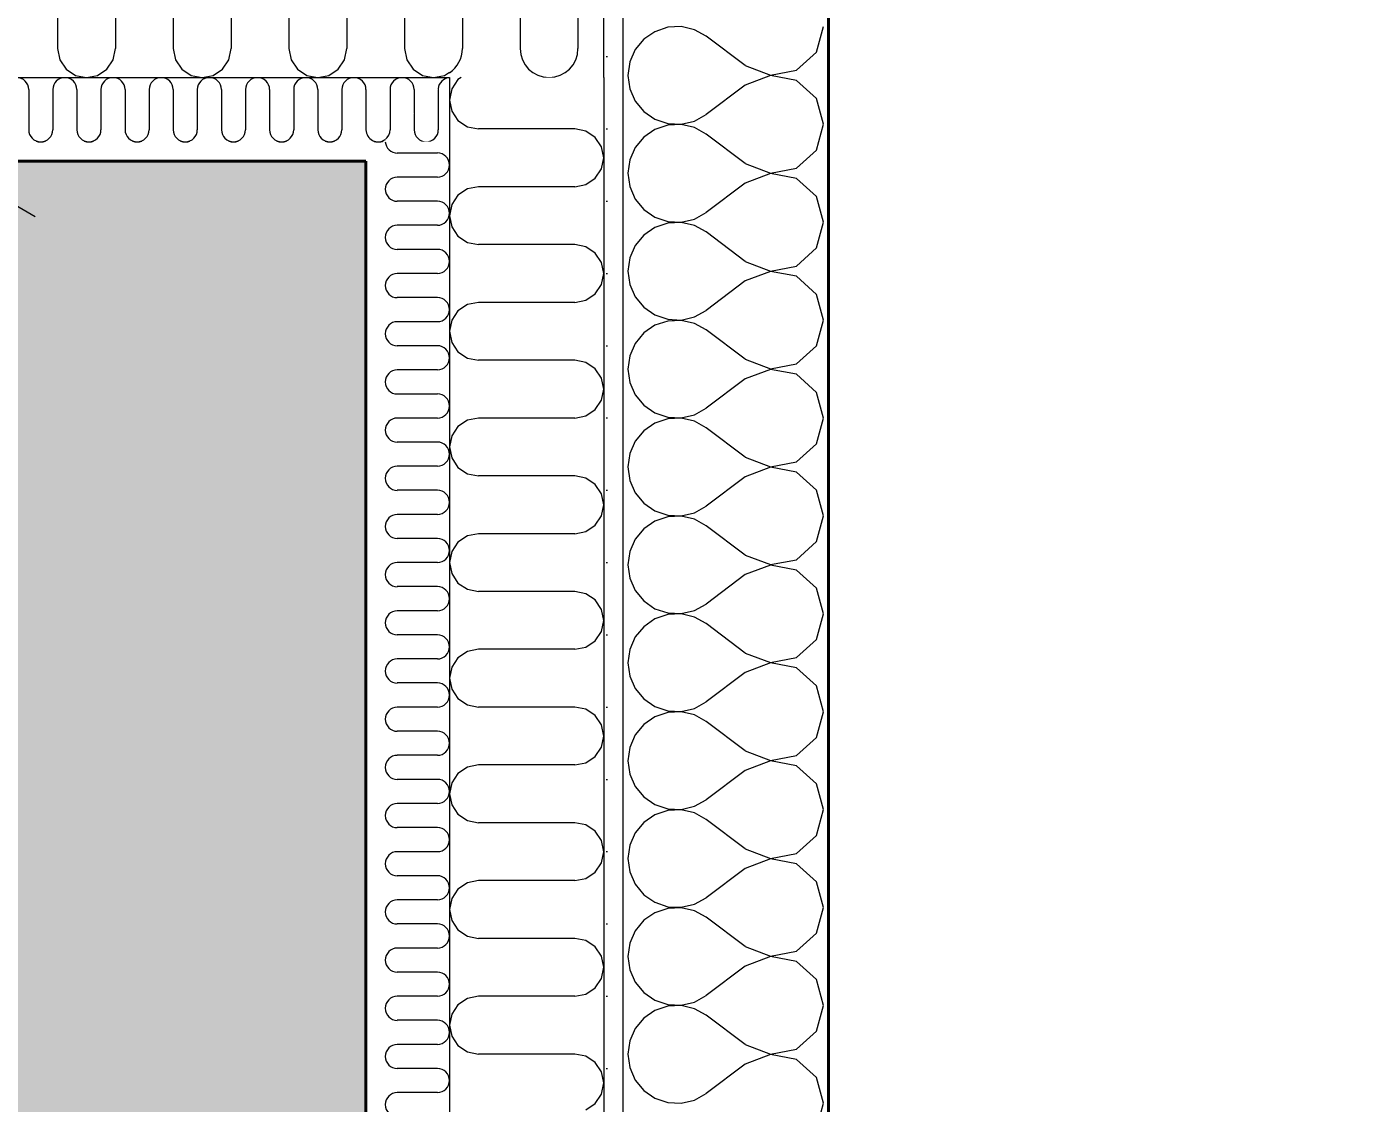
# Model space of a CAD drawing. Header units: millimetres. Extents: x -3100 to 17162, y -19566 to 10100.
# Drawn here: x 13836 to 14869, y 6667 to 7505 of the extents above; entities that cross this region are included whole.
import ezdxf

# ---------------------------------------------------------------- set-up
doc = ezdxf.new("R2010")
doc.units = ezdxf.units.MM
doc.header["$MEASUREMENT"] = 0
doc.linetypes.add('Wipeout_Contour', pattern=[1000, 0, -1000])
for name, color, linetype in [('Externí - moduly', 7, 'Continuous'), ('Konstrukce - svislé nosné', 7, 'Continuous'), ('Konstrukce – Dělicí čáry vrstev', 7, 'Continuous'), ('Kóty - SP', 7, 'Continuous'), ('Výplně – Řezové', 7, 'Continuous'), ('Zóny', 7, 'Continuous')]:
    doc.layers.add(name, color=color, linetype=linetype)
doc.styles.add('GENEROVANÝ_STYL_1', font='Arial.ttf')
doc.dimstyles.new('GENEROVANÝ_STYL__1', dxfattribs={"dimtxt": 134.999996, "dimasz": 114, "dimexe": 0.18, "dimexo": 0.0625, "dimgap": 0, "dimtad": 1, "dimtih": 1, "dimtoh": 1, "dimdec": 0, "dimzin": 0, "dimdsep": 46, "dimtxsty": 'GENEROVANÝ_STYL_1', "dimblk": 'ARROWHEAD_2', "dimblk1": 'ARROWHEAD_2', "dimblk2": 'ARROWHEAD_2', "dimcen": 0.09, "dimse1": 1, "dimse2": 1, "dimclrd": 256, "dimclre": 256, "dimclrt": 256, "dimazin": 0, "dimtfac": 1, "dimtdec": 4, "dimtmove": 0, "dimatfit": 3, "dimfxl": 1, "dimtolj": 1, "dimtzin": 0, "dimarcsym": 0})
doc.dimstyles.new('GENEROVANÝ_STYL__2', dxfattribs={"dimtxt": 134.999996, "dimasz": 114, "dimexe": 0.18, "dimexo": 0.0625, "dimgap": 0, "dimtad": 1, "dimdec": 0, "dimzin": 0, "dimdsep": 46, "dimtxsty": 'GENEROVANÝ_STYL_1', "dimblk": 'ARROWHEAD_2', "dimblk1": 'ARROWHEAD_2', "dimblk2": 'ARROWHEAD_2', "dimcen": 0.09, "dimse1": 1, "dimse2": 1, "dimclrd": 256, "dimclre": 256, "dimclrt": 256, "dimazin": 0, "dimtfac": 1, "dimtdec": 4, "dimtmove": 0, "dimatfit": 3, "dimfxl": 1, "dimtolj": 1, "dimtzin": 0, "dimarcsym": 0})
pattern_1 = [(0, (0, 0), (0, 56.25), [0, -56.25])]

# ---------------------------------------------------------------- blocks, each defined once
blk = doc.blocks.new('Spíž_1.05_7', base_point=(14578.5, 5791.7))
at = {"layer": 'Zóny', "linetype": 'Continuous', "lineweight": 0, "true_color": 0xffffff}
blk.add_hatch(color=7, dxfattribs=at).paths.add_polyline_path([(14100, 4200), (14100, 7400), (12800, 7400), (12800, 4200)])
blk = doc.blocks.new('*X43')
at = {"layer": 'Výplně – Řezové', "color": 53, "linetype": 'Continuous', "lineweight": 13, "true_color": 0xeccf4f}
for p, q in [((14156.2, 7455.6), (14156.2, 7424.4)), ((14137.5, 7437.5), (14137.5, 7424.4))]:
    blk.add_line(p, q, dxfattribs=at)
for centre, start, end in [((14165.6, 7455.6), 93.8251, 93.9624), ((14165.6, 7455.6), 176.0376, 180), ((14146.9, 7424.4), 180, 0)]:
    blk.add_arc(centre, 9.38, start, end, dxfattribs=at)
blk = doc.blocks.new('*X44')
at = {"layer": 'Výplně – Řezové', "color": 53, "linetype": 'Continuous', "lineweight": 13, "true_color": 0xeccf4f}
for p, q in [((14265, 7562.5), (14265, 7487.5)), ((14220, 7520), (14220, 7487.5))]:
    blk.add_line(p, q, dxfattribs=at)
for centre, start, end in [((14287.5, 7562.5), 96.3805, 96.7843), ((14287.5, 7562.5), 173.2157, 180), ((14242.5, 7487.5), 180, 0)]:
    blk.add_arc(centre, 22.5, start, end, dxfattribs=at)
blk = doc.blocks.new('*X46')
at = {"layer": 'Výplně – Řezové', "color": 53, "linetype": 'Continuous', "lineweight": 13, "true_color": 0xeccf4f}
for p, q in [((14118.8, 7455.6), (14118.8, 7424.4)), ((14137.5, 7455.6), (14137.5, 7437.5))]:
    blk.add_line(p, q, dxfattribs=at)
for centre, start, end in [((14128.1, 7455.6), 0, 180), ((14165.6, 7455.6), 93.9624, 176.0376), ((14109.4, 7424.4), 306.8667, 0)]:
    blk.add_arc(centre, 9.38, start, end, dxfattribs=at)
blk = doc.blocks.new('*X47')
at = {"layer": 'Výplně – Řezové', "color": 53, "linetype": 'Continuous', "lineweight": 13, "true_color": 0xeccf4f}
for p, q in [((12787.5, 7455.625), (12787.5, 7424.375)), ((12806.25, 7455.625), (12806.25, 7424.375)), ((12825, 7455.625), (12825, 7424.375)), ((12843.75, 7455.625), (12843.75, 7424.375)), ((12862.5, 7455.625), (12862.5, 7424.375)), ((12881.25, 7455.625), (12881.25, 7424.375)), ((12900, 7455.625), (12900, 7424.375)), ((12918.75, 7455.625), (12918.75, 7424.375)), ((12937.5, 7455.625), (12937.5, 7424.375)), ((12956.25, 7455.625), (12956.25, 7424.375)), ((12975, 7455.625), (12975, 7424.375)), ((12993.75, 7455.625), (12993.75, 7424.375)), ((13012.5, 7455.625), (13012.5, 7424.375)), ((13031.25, 7455.625), (13031.25, 7424.375)), ((13050, 7455.625), (13050, 7424.375)), ((13068.75, 7455.625), (13068.75, 7424.375)), ((13087.5, 7455.625), (13087.5, 7424.375)), ((13106.25, 7455.625), (13106.25, 7424.375)), ((13125, 7455.625), (13125, 7424.375)), ((13143.75, 7455.625), (13143.75, 7424.375)), ((13162.5, 7455.625), (13162.5, 7424.375)), ((13181.25, 7455.625), (13181.25, 7424.375)), ((13200, 7455.625), (13200, 7424.375)), ((13218.75, 7455.625), (13218.75, 7424.375)), ((13237.5, 7455.625), (13237.5, 7424.375)), ((13256.25, 7455.625), (13256.25, 7424.375)), ((13275, 7455.625), (13275, 7424.375)), ((13293.75, 7455.625), (13293.75, 7424.375)), ((13312.5, 7455.625), (13312.5, 7424.375)), ((13331.25, 7455.625), (13331.25, 7424.375)), ((13350, 7455.625), (13350, 7424.375)), ((13368.75, 7455.625), (13368.75, 7424.375)), ((13387.5, 7455.625), (13387.5, 7424.375)), ((13406.25, 7455.625), (13406.25, 7424.375)), ((13425, 7455.625), (13425, 7424.375)), ((13443.75, 7455.625), (13443.75, 7424.375)), ((13462.5, 7455.625), (13462.5, 7424.375)), ((13481.25, 7455.625), (13481.25, 7424.375)), ((13500, 7455.625), (13500, 7424.375)), ((13518.75, 7455.625), (13518.75, 7424.375)), ((13537.5, 7455.625), (13537.5, 7424.375)), ((13556.25, 7455.625), (13556.25, 7424.375)), ((13575, 7455.625), (13575, 7424.375)), ((13593.75, 7455.625), (13593.75, 7424.375)), ((13612.5, 7455.625), (13612.5, 7424.375)), ((13631.25, 7455.625), (13631.25, 7424.375)), ((13650, 7455.625), (13650, 7424.375)), ((13668.75, 7455.625), (13668.75, 7424.375)), ((13687.5, 7455.625), (13687.5, 7424.375)), ((13706.25, 7455.625), (13706.25, 7424.375)), ((13725, 7455.625), (13725, 7424.375)), ((13743.75, 7455.625), (13743.75, 7424.375)), ((13762.5, 7455.625), (13762.5, 7424.375)), ((13781.25, 7455.625), (13781.25, 7424.375)), ((13800, 7455.625), (13800, 7424.375)), ((13818.75, 7455.625), (13818.75, 7424.375)), ((13837.5, 7455.625), (13837.5, 7424.375)), ((13856.25, 7455.625), (13856.25, 7424.375)), ((13875, 7455.625), (13875, 7424.375)), ((13893.75, 7455.625), (13893.75, 7424.375)), ((13912.5, 7455.625), (13912.5, 7424.375)), ((13931.25, 7455.625), (13931.25, 7424.375)), ((13950, 7455.625), (13950, 7424.375)), ((13968.75, 7455.625), (13968.75, 7424.375)), ((13987.5, 7455.625), (13987.5, 7424.375)), ((14006.25, 7455.625), (14006.25, 7424.375)), ((14025, 7455.625), (14025, 7424.375)), ((14043.75, 7455.625), (14043.75, 7424.375)), ((14062.5, 7455.625), (14062.5, 7424.375)), ((14081.25, 7455.625), (14081.25, 7424.375)), ((14100, 7455.625), (14100, 7424.375))]:
    blk.add_line(p, q, dxfattribs=at)
for centre, start, end in [((12778.125, 7455.625), 0, 42.835843), ((12815.625, 7455.625), 0, 180), ((12853.125, 7455.625), 0, 180), ((12890.625, 7455.625), 0, 180), ((12928.125, 7455.625), 0, 180), ((12965.625, 7455.625), 0, 180), ((13003.125, 7455.625), 0, 180), ((13040.625, 7455.625), 0, 180), ((13078.125, 7455.625), 0, 180), ((13115.625, 7455.625), 0, 180), ((13153.125, 7455.625), 0, 180), ((13190.625, 7455.625), 0, 180), ((13228.125, 7455.625), 0, 180), ((13265.625, 7455.625), 0, 180), ((13303.125, 7455.625), 0, 180), ((13340.625, 7455.625), 0, 180), ((13378.125, 7455.625), 0, 180), ((13415.625, 7455.625), 0, 180), ((13453.125, 7455.625), 0, 180), ((13490.625, 7455.625), 0, 180), ((13528.125, 7455.625), 0, 180), ((13565.625, 7455.625), 0, 180), ((13603.125, 7455.625), 0, 180), ((13640.625, 7455.625), 0, 180), ((13678.125, 7455.625), 0, 180), ((13715.625, 7455.625), 0, 180), ((13753.125, 7455.625), 0, 180), ((13790.625, 7455.625), 0, 180), ((13828.125, 7455.625), 0, 180), ((13865.625, 7455.625), 0, 180), ((13903.125, 7455.625), 0, 180), ((13940.625, 7455.625), 0, 180), ((13978.125, 7455.625), 0, 180), ((14015.625, 7455.625), 0, 180), ((14053.125, 7455.625), 0, 180), ((14090.625, 7455.625), 0, 180), ((12796.875, 7424.375), 180, 0), ((12834.375, 7424.375), 180, 0), ((12871.875, 7424.375), 180, 0), ((12909.375, 7424.375), 180, 0), ((12946.875, 7424.375), 180, 0), ((12984.375, 7424.375), 180, 0), ((13021.875, 7424.375), 180, 0), ((13059.375, 7424.375), 180, 0), ((13096.875, 7424.375), 180, 0), ((13134.375, 7424.375), 180, 0), ((13171.875, 7424.375), 180, 0), ((13209.375, 7424.375), 180, 0), ((13246.875, 7424.375), 180, 0), ((13284.375, 7424.375), 180, 0), ((13321.875, 7424.375), 180, 0), ((13359.375, 7424.375), 180, 0), ((13396.875, 7424.375), 180, 0), ((13434.375, 7424.375), 180, 0), ((13471.875, 7424.375), 180, 0), ((13509.375, 7424.375), 180, 0), ((13546.875, 7424.375), 180, 0), ((13584.375, 7424.375), 180, 0), ((13621.875, 7424.375), 180, 0), ((13659.375, 7424.375), 180, 0), ((13696.875, 7424.375), 180, 0), ((13734.375, 7424.375), 180, 0), ((13771.875, 7424.375), 180, 0), ((13809.375, 7424.375), 180, 0), ((13846.875, 7424.375), 180, 0), ((13884.375, 7424.375), 180, 0), ((13921.875, 7424.375), 180, 0), ((13959.375, 7424.375), 180, 0), ((13996.875, 7424.375), 180, 0), ((14034.375, 7424.375), 180, 0), ((14071.875, 7424.375), 180, 0), ((14109.375, 7424.375), 180, 306.866673)]:
    blk.add_arc(centre, 9.375, start, end, dxfattribs=at)
blk = doc.blocks.new('*X58')
at = {"layer": 'Výplně – Řezové', "color": 53, "linetype": 'Continuous', "lineweight": 13, "true_color": 0xeccf4f}
for p, q in [((14175, 7562.5), (14175, 7487.5)), ((14220, 7562.5), (14220, 7520))]:
    blk.add_line(p, q, dxfattribs=at)
for centre, start, end in [((14197.5, 7562.5), 0, 180), ((14287.5, 7562.5), 96.7843, 173.2157), ((14152.5, 7487.5), 303.7477, 0)]:
    blk.add_arc(centre, 22.5, start, end, dxfattribs=at)
blk = doc.blocks.new('*X62')
at = {"layer": 'Výplně – Řezové', "color": 53, "linetype": 'Continuous', "lineweight": 13, "true_color": 0xeccf4f}
for p, q in [((13860, 7562.5), (13860, 7487.5)), ((13905, 7562.5), (13905, 7487.5)), ((13950, 7562.5), (13950, 7487.5)), ((13995, 7562.5), (13995, 7487.5)), ((14040, 7562.5), (14040, 7487.5)), ((14085, 7562.5), (14085, 7487.5)), ((14130, 7562.5), (14130, 7487.5)), ((13860, 7487.5), (13861.7, 7478.9)), ((13903.3, 7478.9), (13905, 7487.5)), ((13950, 7487.5), (13951.7, 7478.9)), ((13993.3, 7478.9), (13995, 7487.5)), ((14040, 7487.5), (14041.7, 7478.9)), ((14083.3, 7478.9), (14085, 7487.5)), ((14130, 7487.5), (14131.7, 7478.9)), ((13861.7, 7478.9), (13866.6, 7471.6)), ((13898.4, 7471.6), (13903.3, 7478.9)), ((13951.7, 7478.9), (13956.6, 7471.6)), ((13988.4, 7471.6), (13993.3, 7478.9)), ((14041.7, 7478.9), (14046.6, 7471.6)), ((14078.4, 7471.6), (14083.3, 7478.9)), ((14131.7, 7478.9), (14136.6, 7471.6)), ((13866.6, 7471.6), (13873.9, 7466.7)), ((13873.9, 7466.7), (13882.5, 7465)), ((13882.5, 7465), (13891.1, 7466.7)), ((13891.1, 7466.7), (13898.4, 7471.6)), ((13956.6, 7471.6), (13963.9, 7466.7)), ((13963.9, 7466.7), (13972.5, 7465)), ((13972.5, 7465), (13981.1, 7466.7)), ((13981.1, 7466.7), (13988.4, 7471.6)), ((14046.6, 7471.6), (14053.9, 7466.7)), ((14053.9, 7466.7), (14062.5, 7465)), ((14062.5, 7465), (14071.1, 7466.7)), ((14071.1, 7466.7), (14078.4, 7471.6)), ((14136.6, 7471.6), (14143.9, 7466.7)), ((14143.9, 7466.7), (14152.5, 7465)), ((14152.5, 7465), (14161.1, 7466.7)), ((14161.1, 7466.7), (14165, 7469.3))]:
    blk.add_line(p, q, dxfattribs=at)
blk = doc.blocks.new('Zeď_3', base_point=(0, 7400))
at = {"color": 254, "linetype": 'Wipeout_Contour', "lineweight": 0, "ltscale": 47804.50488}
blk.add_wipeout([(14115, 7415), (14100, 7400), (14115, 7400)], dxfattribs=at).dxf.layer = 'Výplně – Řezové'
at = {"layer": 'Výplně – Řezové', "linetype": 'Continuous', "lineweight": 13, "true_color": 0xa8a8a8}
h = blk.add_hatch(dxfattribs=at)
h.set_pattern_fill('Sádra', color=253, style=0, pattern_type=2)
h.set_pattern_definition(pattern_1)
h.paths.add_polyline_path([(14115, 7415), (14100, 7400), (14115, 7400)])
at = {"color": 254, "linetype": 'Wipeout_Contour', "lineweight": 0, "ltscale": 47943.539335}
blk.add_wipeout([(14165, 7465), (14115, 7415), (14165, 7415)], dxfattribs=at).dxf.layer = 'Výplně – Řezové'
at = {"layer": 'Konstrukce - svislé nosné', "color": 7, "lineweight": 40}
blk.add_blockref('*X43', (0, 0), dxfattribs=at)
at = {"color": 254, "linetype": 'Wipeout_Contour', "lineweight": 0, "ltscale": 47799.547873}
blk.add_wipeout([(14100, 7415), (14100, 7400), (14115, 7415)], dxfattribs=at).dxf.layer = 'Výplně – Řezové'
at = {"layer": 'Výplně – Řezové', "linetype": 'Continuous', "lineweight": 13, "true_color": 0xa8a8a8}
h = blk.add_hatch(dxfattribs=at)
h.set_pattern_fill('Sádra', color=253, style=0, pattern_type=2)
h.set_pattern_definition(pattern_1)
h.paths.add_polyline_path([(14100, 7415), (14100, 7400), (14115, 7415)])
at = {"color": 254, "linetype": 'Wipeout_Contour', "lineweight": 0, "ltscale": 48302.759145}
blk.add_wipeout([(14285, 7585), (14165, 7465), (14285, 7465)], dxfattribs=at).dxf.layer = 'Výplně – Řezové'
at = {"layer": 'Konstrukce - svislé nosné', "color": 7, "lineweight": 40}
blk.add_blockref('*X44', (0, 0), dxfattribs=at)
at = {"color": 254, "linetype": 'Wipeout_Contour', "lineweight": 0, "ltscale": 47923.923529}
blk.add_wipeout([(14115, 7465), (14115, 7415), (14165, 7465)], dxfattribs=at).dxf.layer = 'Výplně – Řezové'
at = {"color": 254, "linetype": 'Wipeout_Contour', "lineweight": 0, "ltscale": 61432.470245}
blk.add_wipeout([(12800, 7400), (14100, 7400), (14100, 7415), (12800, 7415)], dxfattribs=at).dxf.layer = 'Výplně – Řezové'
at = {"layer": 'Výplně – Řezové', "linetype": 'Continuous', "lineweight": 13, "true_color": 0xa8a8a8}
h = blk.add_hatch(dxfattribs=at)
h.set_pattern_fill('Sádra', color=253, style=0, pattern_type=2)
h.set_pattern_definition(pattern_1)
h.paths.add_polyline_path([(12800, 7400), (14100, 7400), (14100, 7415), (12800, 7415)])
at = {"layer": 'Konstrukce - svislé nosné', "color": 7, "linetype": 'Continuous', "lineweight": 40, "flags": 128}
blk.add_lwpolyline([(12800, 7400), (14100, 7400)], dxfattribs=at)
at = {"layer": 'Konstrukce - svislé nosné', "color": 7, "lineweight": 40}
blk.add_blockref('*X46', (0, 0), dxfattribs=at)
at = {"color": 254, "linetype": 'Wipeout_Contour', "lineweight": 0, "ltscale": 48254.150872}
blk.add_wipeout([(14165, 7585), (14165, 7465), (14285, 7585)], dxfattribs=at).dxf.layer = 'Výplně – Řezové'
at = {"color": 254, "linetype": 'Wipeout_Contour', "lineweight": 0, "ltscale": 61496.020861}
blk.add_wipeout([(12785, 7415), (14115, 7415), (14115, 7465), (12785, 7465)], dxfattribs=at).dxf.layer = 'Výplně – Řezové'
at = {"layer": 'Konstrukce – Dělicí čáry vrstev', "color": 7, "linetype": 'Continuous', "lineweight": 13}
blk.add_line((14285, 7465), (14285, 7585), dxfattribs=at)
at = {"layer": 'Konstrukce - svislé nosné', "color": 7, "lineweight": 40}
for name in ['*X58', '*X47']:
    blk.add_blockref(name, (0, 0), dxfattribs=at)
at = {"color": 254, "linetype": 'Wipeout_Contour', "lineweight": 0, "ltscale": 58160.201248}
blk.add_wipeout([(10650, 7465), (14165, 7465), (14165, 7585), (10650, 7585)], dxfattribs=at).dxf.layer = 'Výplně – Řezové'
at = {"layer": 'Konstrukce – Dělicí čáry vrstev', "color": 7, "linetype": 'Continuous', "lineweight": 13}
blk.add_line((10650, 7465), (14165, 7465), dxfattribs=at)
at = {"layer": 'Konstrukce - svislé nosné', "color": 7, "lineweight": 40}
blk.add_blockref('*X62', (0, 0), dxfattribs=at)
blk = doc.blocks.new('*X81')
at = {"layer": 'Výplně – Řezové', "color": 53, "linetype": 'Continuous', "lineweight": 13, "true_color": 0xeccf4f}
for p, q in [((14155.6, 7406.2), (14124.4, 7406.2)), ((14155.6, 7387.5), (14124.4, 7387.5)), ((14155.6, 7368.7), (14124.4, 7368.7)), ((14155.6, 7350), (14124.4, 7350)), ((14155.6, 7331.2), (14124.4, 7331.2)), ((14155.6, 7312.5), (14124.4, 7312.5)), ((14155.6, 7293.7), (14124.4, 7293.7)), ((14155.6, 7275), (14124.4, 7275)), ((14155.6, 7256.2), (14124.4, 7256.2)), ((14155.6, 7237.5), (14124.4, 7237.5)), ((14155.6, 7218.7), (14124.4, 7218.7)), ((14155.6, 7200), (14124.4, 7200)), ((14155.6, 7181.2), (14124.4, 7181.2)), ((14155.6, 7162.5), (14124.4, 7162.5)), ((14155.6, 7143.8), (14124.4, 7143.8)), ((14155.6, 7125), (14124.4, 7125)), ((14155.6, 7106.2), (14124.4, 7106.2)), ((14155.6, 7087.5), (14124.4, 7087.5)), ((14155.6, 7068.8), (14124.4, 7068.8)), ((14155.6, 7050), (14124.4, 7050)), ((14155.6, 7031.3), (14124.4, 7031.3)), ((14155.6, 7012.5), (14124.4, 7012.5)), ((14155.6, 6993.8), (14124.4, 6993.8)), ((14155.6, 6975), (14124.4, 6975)), ((14155.6, 6956.3), (14124.4, 6956.3)), ((14155.6, 6937.5), (14124.4, 6937.5)), ((14155.6, 6918.8), (14124.4, 6918.8)), ((14155.6, 6900), (14124.4, 6900)), ((14155.6, 6881.3), (14124.4, 6881.3)), ((14155.6, 6862.5), (14124.4, 6862.5)), ((14155.6, 6843.8), (14124.4, 6843.8)), ((14155.6, 6825), (14124.4, 6825)), ((14155.6, 6806.3), (14124.4, 6806.3)), ((14155.6, 6787.5), (14124.4, 6787.5)), ((14155.6, 6768.8), (14124.4, 6768.8)), ((14155.6, 6750), (14124.4, 6750)), ((14155.6, 6731.3), (14124.4, 6731.3)), ((14155.6, 6712.5), (14124.4, 6712.5)), ((14155.6, 6693.8), (14124.4, 6693.8)), ((14155.6, 6675), (14124.4, 6675))]:
    blk.add_line(p, q, dxfattribs=at)
for centre, start, end in [((14124.4, 7415.6), 183.8226, 270), ((14155.6, 7396.9), 270, 90), ((14124.4, 7378.1), 90, 270), ((14155.6, 7359.4), 270, 90), ((14124.4, 7340.6), 90, 270), ((14155.6, 7321.9), 270, 90), ((14124.4, 7303.1), 90, 270), ((14155.6, 7284.4), 270, 90), ((14124.4, 7265.6), 90, 270), ((14155.6, 7246.9), 270, 90), ((14124.4, 7228.1), 90, 270), ((14155.6, 7209.4), 270, 90), ((14124.4, 7190.6), 90, 270), ((14155.6, 7171.9), 270, 90), ((14124.4, 7153.1), 90, 270), ((14155.6, 7134.4), 270, 90), ((14124.4, 7115.6), 90, 270), ((14155.6, 7096.9), 270, 90), ((14124.4, 7078.1), 90, 270), ((14155.6, 7059.4), 270, 90), ((14124.4, 7040.6), 90, 270), ((14155.6, 7021.9), 270, 90), ((14124.4, 7003.1), 90, 270), ((14155.6, 6984.4), 270, 90), ((14124.4, 6965.6), 90, 270), ((14155.6, 6946.9), 270, 90), ((14124.4, 6928.1), 90, 270), ((14155.6, 6909.4), 270, 90), ((14124.4, 6890.6), 90, 270), ((14155.6, 6871.9), 270, 90), ((14124.4, 6853.1), 90, 270), ((14155.6, 6834.4), 270, 90), ((14124.4, 6815.6), 90, 270), ((14155.6, 6796.9), 270, 90), ((14124.4, 6778.1), 90, 270), ((14155.6, 6759.4), 270, 90), ((14124.4, 6740.6), 90, 270), ((14155.6, 6721.9), 270, 90), ((14124.4, 6703.1), 90, 270), ((14155.6, 6684.4), 270, 90), ((14124.4, 6665.6), 90, 270)]:
    blk.add_arc(centre, 9.38, start, end, dxfattribs=at)
blk = doc.blocks.new('*X85')
at = {"layer": 'Výplně – Řezové', "color": 53, "linetype": 'Continuous', "lineweight": 13, "true_color": 0xeccf4f}
for p, q in [((14171.6, 7463.4), (14166.7, 7456.1)), ((14174, 7465), (14171.6, 7463.4)), ((14166.7, 7456.1), (14165, 7447.5)), ((14165, 7447.5), (14166.7, 7438.9)), ((14166.7, 7438.9), (14171.6, 7431.6)), ((14171.6, 7431.6), (14178.9, 7426.7)), ((14178.9, 7426.7), (14187.5, 7425)), ((14262.5, 7425), (14187.5, 7425)), ((14271.1, 7423.3), (14262.5, 7425)), ((14278.4, 7418.4), (14271.1, 7423.3)), ((14283.3, 7411.1), (14278.4, 7418.4)), ((14285, 7402.5), (14283.3, 7411.1)), ((14283.3, 7393.9), (14285, 7402.5)), ((14278.4, 7386.6), (14283.3, 7393.9)), ((14187.5, 7380), (14178.9, 7378.3)), ((14262.5, 7380), (14187.5, 7380)), ((14262.5, 7380), (14271.1, 7381.7)), ((14271.1, 7381.7), (14278.4, 7386.6)), ((14171.6, 7373.4), (14166.7, 7366.1)), ((14178.9, 7378.3), (14171.6, 7373.4)), ((14166.7, 7366.1), (14165, 7357.5)), ((14165, 7357.5), (14166.7, 7348.9)), ((14166.7, 7348.9), (14171.6, 7341.6)), ((14171.6, 7341.6), (14178.9, 7336.7)), ((14178.9, 7336.7), (14187.5, 7335)), ((14262.5, 7335), (14187.5, 7335)), ((14271.1, 7333.3), (14262.5, 7335)), ((14278.4, 7328.4), (14271.1, 7333.3)), ((14283.3, 7321.1), (14278.4, 7328.4)), ((14285, 7312.5), (14283.3, 7321.1)), ((14283.3, 7303.9), (14285, 7312.5)), ((14271.1, 7291.7), (14278.4, 7296.6)), ((14278.4, 7296.6), (14283.3, 7303.9)), ((14178.9, 7288.3), (14171.6, 7283.4)), ((14187.5, 7290), (14178.9, 7288.3)), ((14262.5, 7290), (14187.5, 7290)), ((14262.5, 7290), (14271.1, 7291.7)), ((14166.7, 7276.1), (14165, 7267.5)), ((14171.6, 7283.4), (14166.7, 7276.1)), ((14165, 7267.5), (14166.7, 7258.9)), ((14166.7, 7258.9), (14171.6, 7251.6)), ((14171.6, 7251.6), (14178.9, 7246.7)), ((14178.9, 7246.7), (14187.5, 7245)), ((14262.5, 7245), (14187.5, 7245)), ((14271.1, 7243.3), (14262.5, 7245)), ((14278.4, 7238.4), (14271.1, 7243.3)), ((14283.3, 7231.1), (14278.4, 7238.4)), ((14285, 7222.5), (14283.3, 7231.1)), ((14278.4, 7206.6), (14283.3, 7213.9)), ((14283.3, 7213.9), (14285, 7222.5)), ((14271.1, 7201.7), (14278.4, 7206.6)), ((14171.6, 7193.4), (14166.7, 7186.1)), ((14178.9, 7198.3), (14171.6, 7193.4)), ((14187.5, 7200), (14178.9, 7198.3)), ((14262.5, 7200), (14187.5, 7200)), ((14262.5, 7200), (14271.1, 7201.7)), ((14166.7, 7186.1), (14165, 7177.5)), ((14165, 7177.5), (14166.7, 7168.9)), ((14166.7, 7168.9), (14171.6, 7161.6)), ((14171.6, 7161.6), (14178.9, 7156.7)), ((14178.9, 7156.7), (14187.5, 7155)), ((14262.5, 7155), (14187.5, 7155)), ((14271.1, 7153.3), (14262.5, 7155)), ((14278.4, 7148.4), (14271.1, 7153.3)), ((14283.3, 7141.1), (14278.4, 7148.4)), ((14285, 7132.5), (14283.3, 7141.1)), ((14283.3, 7123.9), (14285, 7132.5)), ((14278.4, 7116.6), (14283.3, 7123.9)), ((14262.5, 7110), (14271.1, 7111.7)), ((14271.1, 7111.7), (14278.4, 7116.6)), ((14171.6, 7103.4), (14166.7, 7096.1)), ((14178.9, 7108.3), (14171.6, 7103.4)), ((14187.5, 7110), (14178.9, 7108.3)), ((14262.5, 7110), (14187.5, 7110)), ((14166.7, 7096.1), (14165, 7087.5)), ((14165, 7087.5), (14166.7, 7078.9)), ((14166.7, 7078.9), (14171.6, 7071.6)), ((14171.6, 7071.6), (14178.9, 7066.7)), ((14178.9, 7066.7), (14187.5, 7065)), ((14262.5, 7065), (14187.5, 7065)), ((14271.1, 7063.3), (14262.5, 7065)), ((14278.4, 7058.4), (14271.1, 7063.3)), ((14283.3, 7051.1), (14278.4, 7058.4)), ((14285, 7042.5), (14283.3, 7051.1)), ((14283.3, 7033.9), (14285, 7042.5)), ((14278.4, 7026.6), (14283.3, 7033.9)), ((14178.9, 7018.3), (14171.6, 7013.4)), ((14187.5, 7020), (14178.9, 7018.3)), ((14262.5, 7020), (14187.5, 7020)), ((14262.5, 7020), (14271.1, 7021.7)), ((14271.1, 7021.7), (14278.4, 7026.6)), ((14171.6, 7013.4), (14166.7, 7006.1)), ((14166.7, 7006.1), (14165, 6997.5)), ((14165, 6997.5), (14166.7, 6988.9)), ((14166.7, 6988.9), (14171.6, 6981.6)), ((14171.6, 6981.6), (14178.9, 6976.7)), ((14178.9, 6976.7), (14187.5, 6975)), ((14262.5, 6975), (14187.5, 6975)), ((14271.1, 6973.3), (14262.5, 6975)), ((14278.4, 6968.4), (14271.1, 6973.3)), ((14283.3, 6961.1), (14278.4, 6968.4)), ((14285, 6952.5), (14283.3, 6961.1)), ((14283.3, 6943.9), (14285, 6952.5)), ((14271.1, 6931.7), (14278.4, 6936.6)), ((14278.4, 6936.6), (14283.3, 6943.9)), ((14178.9, 6928.3), (14171.6, 6923.4)), ((14187.5, 6930), (14178.9, 6928.3)), ((14262.5, 6930), (14187.5, 6930)), ((14262.5, 6930), (14271.1, 6931.7)), ((14166.7, 6916.1), (14165, 6907.5)), ((14171.6, 6923.4), (14166.7, 6916.1)), ((14165, 6907.5), (14166.7, 6898.9)), ((14166.7, 6898.9), (14171.6, 6891.6)), ((14171.6, 6891.6), (14178.9, 6886.7)), ((14178.9, 6886.7), (14187.5, 6885)), ((14262.5, 6885), (14187.5, 6885)), ((14271.1, 6883.3), (14262.5, 6885)), ((14278.4, 6878.4), (14271.1, 6883.3)), ((14283.3, 6871.1), (14278.4, 6878.4)), ((14285, 6862.5), (14283.3, 6871.1)), ((14283.3, 6853.9), (14285, 6862.5)), ((14278.4, 6846.6), (14283.3, 6853.9)), ((14262.5, 6840), (14271.1, 6841.7)), ((14271.1, 6841.7), (14278.4, 6846.6)), ((14171.6, 6833.4), (14166.7, 6826.1)), ((14178.9, 6838.3), (14171.6, 6833.4)), ((14187.5, 6840), (14178.9, 6838.3)), ((14262.5, 6840), (14187.5, 6840)), ((14166.7, 6826.1), (14165, 6817.5)), ((14165, 6817.5), (14166.7, 6808.9)), ((14166.7, 6808.9), (14171.6, 6801.6)), ((14171.6, 6801.6), (14178.9, 6796.7)), ((14178.9, 6796.7), (14187.5, 6795)), ((14262.5, 6795), (14187.5, 6795)), ((14271.1, 6793.3), (14262.5, 6795)), ((14278.4, 6788.4), (14271.1, 6793.3)), ((14283.3, 6781.1), (14278.4, 6788.4)), ((14285, 6772.5), (14283.3, 6781.1)), ((14283.3, 6763.9), (14285, 6772.5)), ((14278.4, 6756.6), (14283.3, 6763.9)), ((14187.5, 6750), (14178.9, 6748.3)), ((14262.5, 6750), (14187.5, 6750)), ((14262.5, 6750), (14271.1, 6751.7)), ((14271.1, 6751.7), (14278.4, 6756.6)), ((14171.6, 6743.4), (14166.7, 6736.1)), ((14178.9, 6748.3), (14171.6, 6743.4)), ((14166.7, 6736.1), (14165, 6727.5)), ((14165, 6727.5), (14166.7, 6718.9)), ((14166.7, 6718.9), (14171.6, 6711.6)), ((14171.6, 6711.6), (14178.9, 6706.7)), ((14178.9, 6706.7), (14187.5, 6705)), ((14262.5, 6705), (14187.5, 6705)), ((14271.1, 6703.3), (14262.5, 6705)), ((14278.4, 6698.4), (14271.1, 6703.3)), ((14283.3, 6691.1), (14278.4, 6698.4)), ((14285, 6682.5), (14283.3, 6691.1)), ((14283.3, 6673.9), (14285, 6682.5)), ((14271.1, 6661.7), (14278.4, 6666.6)), ((14278.4, 6666.6), (14283.3, 6673.9))]:
    blk.add_line(p, q, dxfattribs=at)
blk = doc.blocks.new('*X89')
at = {"layer": 'Výplně – Řezové', "color": 53, "linetype": 'Continuous', "lineweight": 13, "true_color": 0xeccf4f}
for p, q in [((14334.8, 7504.1), (14324.9, 7500.7)), ((14345.3, 7504.6), (14334.8, 7504.1)), ((14355.6, 7502.2), (14345.3, 7504.6)), ((14450.5, 7484.7), (14456.2, 7504.8)), ((14316.2, 7494.8), (14309.5, 7486.7)), ((14324.9, 7500.7), (14316.2, 7494.8)), ((14364.8, 7497.1), (14355.6, 7502.2)), ((14395.2, 7474.3), (14364.8, 7497.1)), ((14309.5, 7486.7), (14305.3, 7477.1)), ((14435.1, 7470.7), (14450.5, 7484.7)), ((14305.3, 7477.1), (14303.8, 7466.7)), ((14395.2, 7474.3), (14414.7, 7466.8)), ((14303.8, 7466.7), (14305.3, 7456.3)), ((14414.7, 7466.5), (14395.2, 7459)), ((14414.7, 7466.8), (14435.1, 7470.7)), ((14435.1, 7462.6), (14414.7, 7466.5)), ((14450.5, 7448.6), (14435.1, 7462.6)), ((14305.3, 7456.3), (14309.5, 7446.6)), ((14395.2, 7459), (14364.8, 7436.2)), ((14309.5, 7446.6), (14316.2, 7438.5)), ((14456.2, 7428.6), (14450.5, 7448.6)), ((14316.2, 7438.5), (14324.9, 7432.6)), ((14324.9, 7432.6), (14334.8, 7429.2)), ((14345.3, 7428.7), (14355.6, 7431.1)), ((14355.6, 7431.1), (14364.8, 7436.2)), ((14324.9, 7424.5), (14316.2, 7418.6)), ((14334.8, 7427.9), (14324.9, 7424.5)), ((14334.8, 7429.2), (14345.3, 7428.7)), ((14345.3, 7428.4), (14334.8, 7427.9)), ((14355.6, 7426), (14345.3, 7428.4)), ((14364.8, 7421), (14355.6, 7426)), ((14395.2, 7398.1), (14364.8, 7421)), ((14450.5, 7408.5), (14456.2, 7428.6)), ((14309.5, 7410.5), (14305.3, 7400.9)), ((14316.2, 7418.6), (14309.5, 7410.5)), ((14305.3, 7400.9), (14303.8, 7390.5)), ((14435.1, 7394.5), (14450.5, 7408.5)), ((14303.8, 7390.5), (14305.3, 7380.1)), ((14395.2, 7398.1), (14414.7, 7390.6)), ((14414.7, 7390.3), (14395.2, 7382.9)), ((14414.7, 7390.6), (14435.1, 7394.5)), ((14435.1, 7386.5), (14414.7, 7390.3)), ((14305.3, 7380.1), (14309.5, 7370.4)), ((14395.2, 7382.9), (14364.8, 7360)), ((14450.5, 7372.4), (14435.1, 7386.5)), ((14309.5, 7370.4), (14316.2, 7362.4)), ((14456.2, 7352.4), (14450.5, 7372.4)), ((14316.2, 7362.4), (14324.9, 7356.4)), ((14355.6, 7354.9), (14364.8, 7360)), ((14324.9, 7348.4), (14316.2, 7342.4)), ((14324.9, 7356.4), (14334.8, 7353)), ((14334.8, 7351.7), (14324.9, 7348.4)), ((14334.8, 7353), (14345.3, 7352.5)), ((14345.3, 7352.2), (14334.8, 7351.7)), ((14345.3, 7352.5), (14355.6, 7354.9)), ((14355.6, 7349.8), (14345.3, 7352.2)), ((14364.8, 7344.8), (14355.6, 7349.8)), ((14450.5, 7332.4), (14456.2, 7352.4)), ((14316.2, 7342.4), (14309.5, 7334.3)), ((14395.2, 7321.9), (14364.8, 7344.8)), ((14309.5, 7334.3), (14305.3, 7324.7)), ((14435.1, 7318.3), (14450.5, 7332.4)), ((14305.3, 7324.7), (14303.8, 7314.3)), ((14395.2, 7321.9), (14414.7, 7314.4)), ((14414.7, 7314.4), (14435.1, 7318.3)), ((14303.8, 7314.3), (14305.3, 7303.9)), ((14395.2, 7306.7), (14364.8, 7283.8)), ((14414.7, 7314.1), (14395.2, 7306.7)), ((14435.1, 7310.3), (14414.7, 7314.1)), ((14450.5, 7296.2), (14435.1, 7310.3)), ((14305.3, 7303.9), (14309.5, 7294.3)), ((14456.2, 7276.2), (14450.5, 7296.2)), ((14309.5, 7294.3), (14316.2, 7286.2)), ((14316.2, 7286.2), (14324.9, 7280.2)), ((14324.9, 7280.2), (14334.8, 7276.9)), ((14334.8, 7275.5), (14324.9, 7272.2)), ((14334.8, 7276.9), (14345.3, 7276.3)), ((14345.3, 7276), (14334.8, 7275.5)), ((14345.3, 7276.3), (14355.6, 7278.7)), ((14355.6, 7273.7), (14345.3, 7276)), ((14355.6, 7278.7), (14364.8, 7283.8)), ((14450.5, 7256.2), (14456.2, 7276.2)), ((14316.2, 7266.2), (14309.5, 7258.1)), ((14324.9, 7272.2), (14316.2, 7266.2)), ((14364.8, 7268.6), (14355.6, 7273.7)), ((14395.2, 7245.7), (14364.8, 7268.6)), ((14309.5, 7258.1), (14305.3, 7248.5)), ((14435.1, 7242.1), (14450.5, 7256.2)), ((14305.3, 7248.5), (14303.8, 7238.1)), ((14395.2, 7245.7), (14414.7, 7238.2)), ((14303.8, 7238.1), (14305.3, 7227.7)), ((14414.7, 7237.9), (14395.2, 7230.5)), ((14414.7, 7238.2), (14435.1, 7242.1)), ((14435.1, 7234.1), (14414.7, 7237.9)), ((14305.3, 7227.7), (14309.5, 7218.1)), ((14395.2, 7230.5), (14364.8, 7207.6)), ((14450.5, 7220), (14435.1, 7234.1)), ((14309.5, 7218.1), (14316.2, 7210)), ((14456.2, 7200), (14450.5, 7220)), ((14316.2, 7210), (14324.9, 7204)), ((14324.9, 7204), (14334.8, 7200.7)), ((14355.6, 7202.5), (14364.8, 7207.6)), ((14324.9, 7196), (14316.2, 7190)), ((14334.8, 7199.3), (14324.9, 7196)), ((14334.8, 7200.7), (14345.3, 7200.2)), ((14345.3, 7199.8), (14334.8, 7199.3)), ((14345.3, 7200.2), (14355.6, 7202.5)), ((14355.6, 7197.5), (14345.3, 7199.8)), ((14364.8, 7192.4), (14355.6, 7197.5)), ((14450.5, 7180), (14456.2, 7200)), ((14316.2, 7190), (14309.5, 7181.9)), ((14395.2, 7169.5), (14364.8, 7192.4)), ((14305.3, 7172.3), (14303.8, 7161.9)), ((14309.5, 7181.9), (14305.3, 7172.3)), ((14435.1, 7165.9), (14450.5, 7180)), ((14303.8, 7161.9), (14305.3, 7151.5)), ((14395.2, 7169.5), (14414.7, 7162.1)), ((14414.7, 7162.1), (14435.1, 7165.9)), ((14305.3, 7151.5), (14309.5, 7141.9)), ((14395.2, 7154.3), (14364.8, 7131.4)), ((14414.7, 7161.8), (14395.2, 7154.3)), ((14435.1, 7157.9), (14414.7, 7161.8)), ((14450.5, 7143.8), (14435.1, 7157.9)), ((14309.5, 7141.9), (14316.2, 7133.8)), ((14456.2, 7123.8), (14450.5, 7143.8)), ((14316.2, 7133.8), (14324.9, 7127.8)), ((14355.6, 7126.3), (14364.8, 7131.4)), ((14324.9, 7127.8), (14334.8, 7124.5)), ((14334.8, 7123.1), (14324.9, 7119.8)), ((14334.8, 7124.5), (14345.3, 7124)), ((14345.3, 7123.7), (14334.8, 7123.1)), ((14345.3, 7124), (14355.6, 7126.3)), ((14355.6, 7121.3), (14345.3, 7123.7)), ((14364.8, 7116.2), (14355.6, 7121.3)), ((14450.5, 7103.8), (14456.2, 7123.8)), ((14316.2, 7113.8), (14309.5, 7105.7)), ((14324.9, 7119.8), (14316.2, 7113.8)), ((14395.2, 7093.3), (14364.8, 7116.2)), ((14309.5, 7105.7), (14305.3, 7096.1)), ((14435.1, 7089.7), (14450.5, 7103.8)), ((14305.3, 7096.1), (14303.8, 7085.7)), ((14395.2, 7093.3), (14414.7, 7085.9)), ((14414.7, 7085.9), (14435.1, 7089.7)), ((14303.8, 7085.7), (14305.3, 7075.3)), ((14414.7, 7085.6), (14395.2, 7078.1)), ((14435.1, 7081.7), (14414.7, 7085.6)), ((14450.5, 7067.6), (14435.1, 7081.7)), ((14305.3, 7075.3), (14309.5, 7065.7)), ((14395.2, 7078.1), (14364.8, 7055.2)), ((14309.5, 7065.7), (14316.2, 7057.6)), ((14456.2, 7047.6), (14450.5, 7067.6)), ((14316.2, 7057.6), (14324.9, 7051.6)), ((14324.9, 7051.6), (14334.8, 7048.3)), ((14334.8, 7048.3), (14345.3, 7047.8)), ((14345.3, 7047.8), (14355.6, 7050.2)), ((14355.6, 7050.2), (14364.8, 7055.2)), ((14324.9, 7043.6), (14316.2, 7037.6)), ((14334.8, 7047), (14324.9, 7043.6)), ((14345.3, 7047.5), (14334.8, 7047)), ((14355.6, 7045.1), (14345.3, 7047.5)), ((14364.8, 7040), (14355.6, 7045.1)), ((14395.2, 7017.1), (14364.8, 7040)), ((14450.5, 7027.6), (14456.2, 7047.6)), ((14309.5, 7029.6), (14305.3, 7019.9)), ((14316.2, 7037.6), (14309.5, 7029.6)), ((14435.1, 7013.5), (14450.5, 7027.6)), ((14305.3, 7019.9), (14303.8, 7009.5)), ((14395.2, 7017.1), (14414.7, 7009.7)), ((14303.8, 7009.5), (14305.3, 6999.1)), ((14414.7, 7009.4), (14395.2, 7001.9)), ((14414.7, 7009.7), (14435.1, 7013.5)), ((14435.1, 7005.5), (14414.7, 7009.4)), ((14305.3, 6999.1), (14309.5, 6989.5)), ((14395.2, 7001.9), (14364.8, 6979)), ((14450.5, 6991.5), (14435.1, 7005.5)), ((14309.5, 6989.5), (14316.2, 6981.4)), ((14456.2, 6971.4), (14450.5, 6991.5)), ((14316.2, 6981.4), (14324.9, 6975.5)), ((14355.6, 6974), (14364.8, 6979)), ((14324.9, 6967.4), (14316.2, 6961.5)), ((14324.9, 6975.5), (14334.8, 6972.1)), ((14334.8, 6970.8), (14324.9, 6967.4)), ((14334.8, 6972.1), (14345.3, 6971.6)), ((14345.3, 6971.3), (14334.8, 6970.8)), ((14345.3, 6971.6), (14355.6, 6974)), ((14355.6, 6968.9), (14345.3, 6971.3)), ((14364.8, 6963.8), (14355.6, 6968.9)), ((14450.5, 6951.4), (14456.2, 6971.4)), ((14316.2, 6961.5), (14309.5, 6953.4)), ((14395.2, 6941), (14364.8, 6963.8)), ((14309.5, 6953.4), (14305.3, 6943.7)), ((14435.1, 6937.4), (14450.5, 6951.4)), ((14305.3, 6943.7), (14303.8, 6933.3)), ((14395.2, 6941), (14414.7, 6933.5)), ((14414.7, 6933.5), (14435.1, 6937.4)), ((14303.8, 6933.3), (14305.3, 6922.9)), ((14395.2, 6925.7), (14364.8, 6902.9)), ((14414.7, 6933.2), (14395.2, 6925.7)), ((14435.1, 6929.3), (14414.7, 6933.2)), ((14450.5, 6915.3), (14435.1, 6929.3)), ((14305.3, 6922.9), (14309.5, 6913.3)), ((14456.2, 6895.2), (14450.5, 6915.3)), ((14309.5, 6913.3), (14316.2, 6905.2)), ((14316.2, 6905.2), (14324.9, 6899.3)), ((14324.9, 6899.3), (14334.8, 6895.9)), ((14334.8, 6894.6), (14324.9, 6891.2)), ((14334.8, 6895.9), (14345.3, 6895.4)), ((14345.3, 6895.1), (14334.8, 6894.6)), ((14345.3, 6895.4), (14355.6, 6897.8)), ((14355.6, 6892.7), (14345.3, 6895.1)), ((14355.6, 6897.8), (14364.8, 6902.9)), ((14450.5, 6875.2), (14456.2, 6895.2)), ((14316.2, 6885.3), (14309.5, 6877.2)), ((14324.9, 6891.2), (14316.2, 6885.3)), ((14364.8, 6887.6), (14355.6, 6892.7)), ((14395.2, 6864.8), (14364.8, 6887.6)), ((14309.5, 6877.2), (14305.3, 6867.6)), ((14435.1, 6861.2), (14450.5, 6875.2)), ((14305.3, 6867.6), (14303.8, 6857.1)), ((14395.2, 6864.8), (14414.7, 6857.3)), ((14303.8, 6857.1), (14305.3, 6846.7)), ((14414.7, 6857), (14395.2, 6849.5)), ((14414.7, 6857.3), (14435.1, 6861.2)), ((14435.1, 6853.1), (14414.7, 6857)), ((14450.5, 6839.1), (14435.1, 6853.1)), ((14305.3, 6846.7), (14309.5, 6837.1)), ((14395.2, 6849.5), (14364.8, 6826.7)), ((14309.5, 6837.1), (14316.2, 6829)), ((14456.2, 6819), (14450.5, 6839.1)), ((14316.2, 6829), (14324.9, 6823.1)), ((14324.9, 6823.1), (14334.8, 6819.7)), ((14345.3, 6819.2), (14355.6, 6821.6)), ((14355.6, 6821.6), (14364.8, 6826.7)), ((14324.9, 6815), (14316.2, 6809.1)), ((14334.8, 6818.4), (14324.9, 6815)), ((14334.8, 6819.7), (14345.3, 6819.2)), ((14345.3, 6818.9), (14334.8, 6818.4)), ((14355.6, 6816.5), (14345.3, 6818.9)), ((14364.8, 6811.4), (14355.6, 6816.5)), ((14395.2, 6788.6), (14364.8, 6811.4)), ((14450.5, 6799), (14456.2, 6819)), ((14309.5, 6801), (14305.3, 6791.4)), ((14316.2, 6809.1), (14309.5, 6801)), ((14305.3, 6791.4), (14303.8, 6781)), ((14435.1, 6785), (14450.5, 6799)), ((14303.8, 6781), (14305.3, 6770.5)), ((14395.2, 6788.6), (14414.7, 6781.1)), ((14414.7, 6780.8), (14395.2, 6773.3)), ((14414.7, 6781.1), (14435.1, 6785)), ((14435.1, 6776.9), (14414.7, 6780.8)), ((14305.3, 6770.5), (14309.5, 6760.9)), ((14395.2, 6773.3), (14364.8, 6750.5)), ((14450.5, 6762.9), (14435.1, 6776.9)), ((14309.5, 6760.9), (14316.2, 6752.8)), ((14456.2, 6742.9), (14450.5, 6762.9)), ((14316.2, 6752.8), (14324.9, 6746.9)), ((14355.6, 6745.4), (14364.8, 6750.5)), ((14324.9, 6738.8), (14316.2, 6732.9)), ((14324.9, 6746.9), (14334.8, 6743.5)), ((14334.8, 6742.2), (14324.9, 6738.8)), ((14334.8, 6743.5), (14345.3, 6743)), ((14345.3, 6742.7), (14334.8, 6742.2)), ((14345.3, 6743), (14355.6, 6745.4)), ((14355.6, 6740.3), (14345.3, 6742.7)), ((14364.8, 6735.2), (14355.6, 6740.3)), ((14450.5, 6722.8), (14456.2, 6742.9)), ((14316.2, 6732.9), (14309.5, 6724.8)), ((14395.2, 6712.4), (14364.8, 6735.2)), ((14309.5, 6724.8), (14305.3, 6715.2)), ((14435.1, 6708.8), (14450.5, 6722.8)), ((14305.3, 6715.2), (14303.8, 6704.8)), ((14395.2, 6712.4), (14414.7, 6704.9)), ((14414.7, 6704.9), (14435.1, 6708.8)), ((14303.8, 6704.8), (14305.3, 6694.4)), ((14395.2, 6697.1), (14364.8, 6674.3)), ((14414.7, 6704.6), (14395.2, 6697.1)), ((14435.1, 6700.7), (14414.7, 6704.6)), ((14450.5, 6686.7), (14435.1, 6700.7)), ((14305.3, 6694.4), (14309.5, 6684.7)), ((14456.2, 6666.7), (14450.5, 6686.7)), ((14309.5, 6684.7), (14316.2, 6676.6)), ((14316.2, 6676.6), (14324.9, 6670.7)), ((14324.9, 6670.7), (14334.8, 6667.3)), ((14334.8, 6667.3), (14345.3, 6666.8)), ((14345.3, 6666.8), (14355.6, 6669.2)), ((14355.6, 6669.2), (14364.8, 6674.3)), ((14450.5, 6646.6), (14456.2, 6666.7))]:
    blk.add_line(p, q, dxfattribs=at)
blk = doc.blocks.new('Zeď_4', base_point=(14100, 7400))
at = {"color": 254, "linetype": 'Wipeout_Contour', "lineweight": 0, "ltscale": 60980.134309}
blk.add_wipeout([(14100, 7400), (14100, 3600), (14115, 3600), (14115, 7400)], dxfattribs=at).dxf.layer = 'Výplně – Řezové'
at = {"layer": 'Výplně – Řezové', "linetype": 'Continuous', "lineweight": 13, "true_color": 0xa8a8a8}
h = blk.add_hatch(dxfattribs=at)
h.set_pattern_fill('Sádra', color=253, style=0, pattern_type=2)
h.set_pattern_definition(pattern_1)
h.paths.add_polyline_path([(14100, 7400), (14100, 3600), (14115, 3600), (14115, 7400)])
at = {"layer": 'Konstrukce - svislé nosné', "color": 7, "linetype": 'Continuous', "lineweight": 40, "flags": 128}
blk.add_lwpolyline([(14100, 7400), (14100, 3600)], dxfattribs=at)
at = {"color": 254, "linetype": 'Wipeout_Contour', "lineweight": 0, "ltscale": 61114.626856}
blk.add_wipeout([(14115, 7415), (14115, 3600), (14165, 3600), (14165, 7415)], dxfattribs=at).dxf.layer = 'Výplně – Řezové'
at = {"layer": 'Konstrukce - svislé nosné', "color": 7, "lineweight": 40}
blk.add_blockref('*X81', (0, 0), dxfattribs=at)
at = {"color": 254, "linetype": 'Wipeout_Contour', "lineweight": 0, "ltscale": 61476.44918}
blk.add_wipeout([(14165, 7465), (14165, 3600), (14285, 3600), (14285, 7465)], dxfattribs=at).dxf.layer = 'Výplně – Řezové'
at = {"layer": 'Konstrukce – Dělicí čáry vrstev', "color": 7, "linetype": 'Continuous', "lineweight": 13}
blk.add_line((14165, 7465), (14165, 3600), dxfattribs=at)
at = {"layer": 'Konstrukce - svislé nosné', "color": 7, "lineweight": 40}
blk.add_blockref('*X85', (0, 0), dxfattribs=at)
at = {"color": 254, "linetype": 'Wipeout_Contour', "lineweight": 0, "ltscale": 61838.688982}
blk.add_wipeout([(14285, 7585), (14285, 3600), (14300, 3600), (14300, 7585)], dxfattribs=at).dxf.layer = 'Výplně – Řezové'
at = {"layer": 'Výplně – Řezové', "linetype": 'Continuous', "lineweight": 13, "true_color": 0xa8a8a8}
h = blk.add_hatch(dxfattribs=at)
h.set_pattern_fill('Sádra', color=253, style=0, pattern_type=2)
h.set_pattern_definition(pattern_1)
h.paths.add_polyline_path([(14285, 7585), (14285, 3600), (14300, 3600), (14300, 7585)])
at = {"layer": 'Konstrukce – Dělicí čáry vrstev', "color": 7, "linetype": 'Continuous', "lineweight": 13}
for q in [(14285, 7585), (14285, 3600)]:
    blk.add_line((14285, 7465), q, dxfattribs=at)
at = {"color": 254, "linetype": 'Wipeout_Contour', "lineweight": 0, "ltscale": 62177.219059}
blk.add_wipeout([(14300, 3600), (14460, 3600), (14460, 7600), (14300, 7600)], dxfattribs=at).dxf.layer = 'Výplně – Řezové'
at = {"layer": 'Konstrukce - svislé nosné', "color": 7, "linetype": 'Continuous', "lineweight": 40, "flags": 128}
blk.add_lwpolyline([(14460, 3600), (14460, 7600)], dxfattribs=at)
at = {"layer": 'Konstrukce – Dělicí čáry vrstev', "color": 7, "linetype": 'Continuous', "lineweight": 13}
blk.add_line((14300, 7585), (14300, 3600), dxfattribs=at)
at = {"layer": 'Konstrukce - svislé nosné', "color": 7, "lineweight": 40}
blk.add_blockref('*X89', (0, 0), dxfattribs=at)
blk = doc.blocks.new('*D371')
at = {"layer": 'Kóty - SP', "color": 146, "linetype": 'Continuous', "lineweight": 13, "true_color": 0x1a4f6e}
for p, q in [((15270.5, 7760), (15270.5, 7833.3)), ((15345.5, 7716.7), (15195.5, 7803.3)), ((15383, 7760), (15158, 7760)), ((15270.5, 3600), (15270.5, 7760)), ((15195.5, 3643.3), (15345.5, 3556.7)), ((15383, 3600), (15158, 3600))]:
    blk.add_line(p, q, dxfattribs=at)
at = {"layer": 'Kóty - SP', "color": 146, "lineweight": 13, "true_color": 0x1a4f6e, "insert": (15243.5, 5448.3), "char_height": 135, "attachment_point": 7, "rotation": 90, "style": 'GENEROVANÝ_STYL_1'}
blk.add_mtext('\\A1;{\\pql;\\fArial|b0|i0|c0|p0;\\W1.000000;4\xa0160}', dxfattribs=at)
blk = doc.blocks.new('ARROWHEAD_2')
at = {"color": 0, "linetype": 'Continuous', "lineweight": 0}
for p, q in [((-0.3781, -0.655), (0.3781, 0.655)), ((0, 0), (-1, 0))]:
    blk.add_line(p, q, dxfattribs=at)
blk = doc.blocks.new('*D372')
at = {"layer": 'Kóty - SP', "color": 146, "linetype": 'Continuous', "lineweight": 13, "true_color": 0x1a4f6e}
for p, q in [((15770.5, 7760), (15770.5, 7833.3)), ((15845.5, 7716.7), (15695.5, 7803.3)), ((15883, 7760), (15658, 7760)), ((15770.5, -9460), (15770.5, 7760)), ((15695.5, -9416.7), (15845.5, -9503.3)), ((15883, -9460), (15658, -9460)), ((15770.5, -9533.3), (15770.5, -9460))]:
    blk.add_line(p, q, dxfattribs=at)
at = {"layer": 'Kóty - SP', "color": 146, "lineweight": 13, "true_color": 0x1a4f6e, "insert": (15743.5, -1133.1), "char_height": 135, "attachment_point": 7, "rotation": 90, "style": 'GENEROVANÝ_STYL_1'}
blk.add_mtext('\\A1;{\\pql;\\fArial|b0|i0|c0|p0;\\W1.000000;17\xa0220}', dxfattribs=at)
blk = doc.blocks.new('*D390')
at = {"layer": 'Kóty - SP', "color": 146, "linetype": 'Continuous', "lineweight": 13, "true_color": 0x1a4f6e}
for p, q in [((13767.5, 7400), (13767.5, 7473.3)), ((13842.5, 7356.7), (13692.5, 7443.3)), ((13880, 7400), (13655, 7400)), ((13767.5, -5080), (13767.5, 7400)), ((13692.5, -5036.7), (13842.5, -5123.3)), ((13880, -5080), (13655, -5080)), ((13767.5, -5153.3), (13767.5, -5080))]:
    blk.add_line(p, q, dxfattribs=at)
at = {"layer": 'Kóty - SP', "color": 146, "lineweight": 13, "true_color": 0x1a4f6e, "insert": (13740.5, 876.9), "char_height": 135, "attachment_point": 7, "rotation": 90, "style": 'GENEROVANÝ_STYL_1'}
blk.add_mtext('\\A1;{\\pql;\\fArial|b0|i0|c0|p0;\\W1.000000;12\xa0480}', dxfattribs=at)
blk = doc.blocks.new('*D436')
at = {"layer": 'Kóty - SP', "color": 146, "linetype": 'Continuous', "lineweight": 13, "true_color": 0x1a4f6e}
for p, q in [((12800, 6318.1), (12800, 6543.1)), ((14100, 6318.1), (14100, 6543.1)), ((12843.3, 6505.6), (12756.7, 6355.6)), ((14143.3, 6505.6), (14056.7, 6355.6)), ((12800, 6430.6), (14100, 6430.6))]:
    blk.add_line(p, q, dxfattribs=at)
at = {"layer": 'Kóty - SP', "color": 146, "lineweight": 13, "true_color": 0x1a4f6e, "insert": (13218.3, 6457.6), "char_height": 135, "attachment_point": 7, "style": 'GENEROVANÝ_STYL_1'}
blk.add_mtext('\\A1;{\\pql;\\fArial|b0|i0|c0|p0;\\W1.000000;1\xa0300}', dxfattribs=at)

msp = doc.modelspace()

# ---------------------------------------------------------------- linework, layer by layer
at = {"layer": 'Zóny', "color": 7, "linetype": 'Continuous', "lineweight": 0, "true_color": 0xffffff, "flags": 128}
msp.add_lwpolyline([(14100, 4200), (14100, 7400), (12800, 7400), (12800, 4200)], close=True, dxfattribs=at)

# ---------------------------------------------------------------- block references
at = {"layer": 'Zóny', "color": 7, "linetype": 'Continuous', "lineweight": 20}
msp.add_blockref('Spíž_1.05_7', (14578.5, 5791.7), dxfattribs=at)

# ---------------------------------------------------------------- next in the draw order: block references
at = {"layer": 'Konstrukce - svislé nosné', "color": 7, "lineweight": 40}
msp.add_blockref('Zeď_3', (0, 7400), dxfattribs=at)

# ---------------------------------------------------------------- next in the draw order: block references
msp.add_blockref('Zeď_4', (14100, 7400), dxfattribs=at)

# ---------------------------------------------------------------- next in the draw order: linework, layer by layer
at = {"layer": 'Externí - moduly', "color": 7, "linetype": 'Continuous', "lineweight": 13, "flags": 128}
msp.add_lwpolyline([(11927.1, 7760), (14460, 7760), (14460, 6804.6)], dxfattribs=at)

# ---------------------------------------------------------------- next in the draw order: dimensions: what is measured, and where the dimension line sits
at = {"layer": 'Kóty - SP', "color": 146, "linetype": 'Continuous', "lineweight": 13, "true_color": 0x1a4f6e}
for base, p1, p2, picture, middle in [((15270.5, 7760), (14460, 3600), (14460, 7760), '*D371', (15176, 5686.8)), ((15770.5, 7760), (14460, -9460), (14460, 7760), '*D372', (15676, -841.7)), ((13767.5, 7400), (14100, -5080), (14100, 7400), '*D390', (13673, 1168.3))]:
    dim = msp.add_linear_dim(base=base, p1=p1, p2=p2, angle=90, dimstyle='GENEROVANÝ_STYL__2', dxfattribs=at)
    dim.commit()
    dim.dimension.update_dxf_attribs({"geometry": picture, "text_midpoint": middle, "dimtype": 160, "text_rotation": 90})
dim = msp.add_linear_dim(base=(14100, 6430.6), p1=(12800, 5800), p2=(14100, -850), dimstyle='GENEROVANÝ_STYL__1', dxfattribs=at)
dim.commit()
dim.dimension.update_dxf_attribs({"geometry": '*D436', "text_midpoint": (13456.8, 6525.1), "dimtype": 160})

doc.saveas('drawing.dxf')
